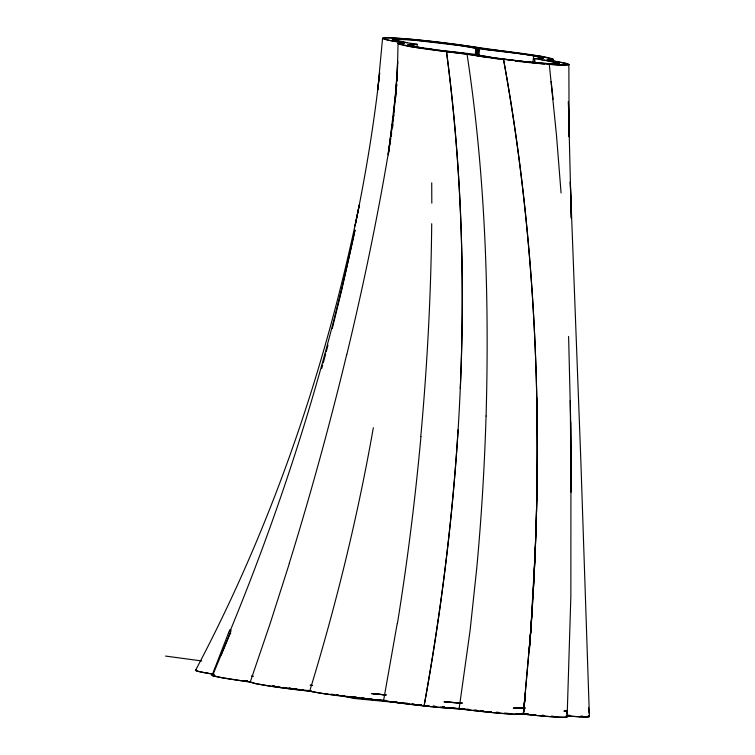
<?xml version="1.0" encoding="UTF-8"?>
<svg xmlns="http://www.w3.org/2000/svg" width="755" height="755" viewBox="0 0 755 755"><rect width="100%" height="100%" fill="white"/><g stroke="black" fill="none" stroke-linecap="round" stroke-linejoin="round"><path stroke-width="1.13" d="M571.101 492.156L570.695 422.177L568.609 336.456M565.467 63.278L568.864 64.524L569.147 136.778L568.411 101.557L571.28 218.138L570.299 181.955L580.784 458.993L589.41 716.372A49.83 2.435 6.6 0 1 579.396 716.769M431.709 223.735C431.02 294.761 427.217 365.75 420.78 436.494M544.44 64.005L487.249 57.427A53.152 2.595 6.6 0 1 473.696 55.275L410.191 46.555A53.794 2.624 6.6 0 1 404.331 42.95L398.036 43.469L397.168 80.842L397.64 61.391L395.403 99.415L396.762 79.322L393.327 117.469L396.762 84.362M486.088 416.024C489.448 295.12 485.229 173.659 467.015 53.964A53.794 2.624 6.6 0 1 410.201 46.555L398.036 43.469M478.566 55.813L478.764 48.858L478.359 55.738M529.255 651.81C544.553 454.425 539.145 254.68 503.585 59.645L503.547 59.645M460.295 388.504C465.127 276.122 461.371 163.25 446.498 51.699C475.074 269.12 463.145 490.552 424.093 705.897L424.017 705.887M478.764 55.861L479.01 48.915L466.599 46.48M532.275 609.795L529.104 651.782C544.723 454.425 538.957 254.68 503.585 59.645M477.887 55.634L478.189 48.726L477.651 55.766M570.94 468.232L570.856 596.176L567.147 716.552A49.83 2.435 6.6 0 1 523.451 714.126L530.784 630.831L535.455 546.299M533.408 588.655C536.909 525.14 538.041 461.484 536.701 397.885M477.736 55.776L478.189 48.726M458.115 429.793C452.311 522.413 440.656 614.608 424.093 705.897L424.168 705.906M565.486 63.307A53.152 2.595 6.6 0 0 556.341 61.485L547.035 59.947A53.794 2.624 6.6 0 0 541.165 56.342A53.794 2.624 6.6 0 0 484.342 48.933L477.66 47.631A53.152 2.595 6.6 0 0 464.117 45.47L458.889 44.724A54.332 2.652 6.6 0 0 435.984 41.827L430.039 41.157A53.218 2.595 6.6 0 0 407.181 38.92L389.552 37.797L382.577 38.146L377.726 89.921L379.661 72.961C374.046 124.358 365.514 175.396 355.029 226.019L359.286 205.001C326.386 366.6 272.819 524.48 195.536 670.346M476.962 55.615L477.528 48.584L476.877 55.54M475.725 55.247L476.282 48.311L475.593 55.351M530.784 630.831L523.29 714.107A49.83 2.435 6.6 0 1 459.115 708.766A49.83 2.425 6.6 0 1 383.559 700.631L326.103 694.005A49.83 2.435 6.6 0 1 309.673 691.118L303.991 690.504A49.349 2.407 6.6 0 1 282.436 687.871A50.104 2.454 6.6 0 1 258.031 684.087A49.349 2.407 6.6 0 1 250.641 682.209L222.14 677.763L212.561 675.593L230.86 631.501L230.039 631.142C283.455 501.499 325.754 367.213 355.01 230.058L341.751 289.892L332.285 328.5M476.632 55.257L477.188 48.509L476.471 55.408M475.235 55.049L475.829 48.207M455.926 708.634L464.712 709.473A49.349 2.407 6.6 0 0 486.456 711.956A50.104 2.444 6.6 0 0 512.853 714.154A49.349 2.407 6.6 0 0 522.318 714.277L523.29 714.107L525.395 693.439L523.375 714.117L525.555 693.467M396.715 84.494L388.287 154.879L393.732 115.034L388.183 153.227M566.675 714.032L567.033 710.568L564.212 711.116L567.071 710.681M532.87 62.741L533.7 55.804L524.432 54.313M459.125 708.766L470.082 630.548L476.735 568.298A1542.701 923.148 85 0 0 486.06 416.014M392.534 127.538L393.053 124.245M390.75 138.637C378.925 211.173 363.967 283.191 346.781 354.642M391.118 136.4L391.666 133.04M397.215 623.554L383.568 700.631L378.699 700.225A49.349 2.416 6.6 0 1 357.794 698.111A50.104 2.444 6.6 0 1 327.472 694.204M373.338 427.726C357.681 516.75 336.164 604.708 309.701 691.127L312.372 691.684A49.349 2.416 6.6 0 0 327.387 694.204M326.245 351.773L327.981 345.12M321.743 368.431L322.649 365.099M323.253 362.881L325.65 354.001M534.814 63.26L534.266 58.616L548.545 60.853A43.29 2.114 6.6 0 1 557.605 62.759L558.917 63.571L547.847 63.618L523.63 61.495L492.439 57.606L472.347 53.992L438.513 50.198M289.335 563.494L270.073 623.753L250.273 681.878L244.724 681.161A49.349 2.407 6.6 0 1 226.245 678.462M221.102 655.132L229.595 634.662M382.492 38.373L385.89 39.628A53.152 2.595 6.6 0 0 395.044 41.45L404.321 42.95L388.589 40.232L382.502 38.373L384.918 37.788A53.218 2.595 6.6 0 1 397.253 38.175L401.971 38.505M525.15 707.982L513.834 708.181M230.039 631.142L230.719 630.699M230.577 633.181L228.406 633.539L230.719 633.766M417.251 47.754L417.1 44.281L407.945 44.658L418.874 47.31M534.266 58.616L543.326 58.135L533.7 55.804M547.035 59.947L553.321 59.419L541.193 56.351M413.06 44.196L407.993 44.517L417.76 47.112L438.617 50.217A44.819 2.189 6.6 0 0 457.775 52.501L464.136 53.161M538.296 58.711C557.501 58.711 512.89 52.567 512.739 52.68A44.838 2.189 6.6 0 0 493.581 50.396L479.01 48.915M461.201 703.037L458.587 702.905A44.639 2.18 6.6 0 1 452.264 702.48L444.62 701.848L462.371 703.084M513.296 708.152L525.14 708.086A44.847 2.189 6.6 0 1 513.73 708.181M579.406 716.778L566.514 715.872M401.99 38.505C448.659 42.299 494.78 50.292 541.165 56.342M566.137 715.844L569.6 716.127A49.405 2.416 6.6 0 0 583.379 716.929A50.104 2.444 6.6 0 0 589.079 716.108M385.965 694.94L374.801 693.883A45.47 2.218 6.6 0 1 372.593 693.656M385.041 694.855L371.451 693.534M212.561 675.593L214.882 675.81M408.568 703.726L353.482 698.413L342.109 695.638M412.079 704.066L414.429 704.292M419.11 704.745L421.46 704.972M442.553 707.001L444.893 707.227M450.754 707.794L455.444 708.247M458.955 708.586L463.645 709.039M526.518 713.956L528.623 714.173M487.22 49.736L524.423 54.313M307.71 690.419L311.032 690.768M523.29 714.107L528.972 714.711A49.349 2.407 6.6 0 0 548.592 716.514M310.107 685.191L312.287 685.436M515.382 61.07L521.318 61.74A53.152 2.595 6.6 0 0 538.721 63.505L559.54 65.015L568.883 64.581M467.468 709.322L469.629 709.587M464.25 708.917L462.126 708.643A39.864 1.944 6.6 0 0 469.497 709.568M342.468 695.751L344.488 696.025M498.998 59.05L491.184 57.993M165.562 656.076L201.698 660.946M247.055 680.953L245.007 680.67A44.847 2.189 6.6 0 0 247.178 680.982M434.918 49.726L426.046 48.452M338.495 695.223L336.551 694.949A39.864 1.944 6.6 0 0 338.721 695.251M487.956 57.531L467.015 53.964M417.1 44.281L402.811 42.044A43.318 2.114 6.6 0 1 393.751 40.138L392.458 39.317L411.437 39.855L463.551 45.989M541.184 59.664L542.562 59.881M383.568 700.631L388.089 701.329A49.349 2.407 6.6 0 0 408.247 704.066A50.104 2.444 6.6 0 0 439.297 707.407M214.467 674.328L211.145 673.809A49.349 2.407 6.6 0 1 198.914 671.506A50.104 2.444 6.6 0 1 196.111 669.893M272.734 685.889L274.914 686.238A39.864 1.935 6.6 0 1 272.659 685.87M421.064 47.669L423.451 48.056M207.229 673.149L212.561 674.017L229.737 629.821L231.134 630.066M543.921 60.089L558.964 63.392M407.105 42.752L392.392 39.505A43.847 2.142 6.6 0 1 408.21 39.609A44.234 2.161 6.6 0 1 416.694 40.308A43.422 2.123 6.6 0 1 435.777 42.289A44.177 2.161 6.6 0 1 454.878 44.715L475.376 48.103M551.65 60.664L567.213 63.75A54.332 2.652 6.6 0 1 567.902 64.996L566.448 65.119A53.152 2.595 6.6 0 1 558.181 64.958L549.3 64.392L556.52 135.598L561.059 192.921M475.98 54.794L496.488 58.192A44.177 2.161 6.6 0 0 515.58 60.608A43.422 2.123 6.6 0 0 534.672 62.589A44.234 2.161 6.6 0 0 543.156 63.297A43.847 2.142 6.6 0 0 558.964 63.411M250.273 681.878L255.539 683.577L268.601 685.88A49.83 2.425 6.6 0 0 309.682 691.118M551.15 81.578L553.056 99.198M534.521 58.626L535.012 63.26M588.485 707.463L589.079 713.182M570.27 400.669L571.073 491.514L570.695 422.177M431.718 182.814L431.813 203.152M566.703 710.342A44.847 2.189 6.6 0 1 564.023 711.116M462.117 703.075A44.847 2.189 6.6 0 1 443.959 701.791M588.183 715.749A49.405 2.416 6.6 0 1 589.089 716.108M566.401 716.184A49.349 2.407 6.6 0 1 565.731 717.184A50.104 2.444 6.6 0 1 548.621 716.514M455.869 708.624A49.349 2.407 6.6 0 1 439.25 707.397M226.179 678.452A50.104 2.444 6.6 0 1 211.966 675.432A49.349 2.407 6.6 0 1 213.589 674.536M207.2 673.149A49.83 2.435 6.6 0 1 195.96 669.921M247.678 681.029A39.864 1.944 6.6 0 1 244.261 680.566M303.378 689.947A39.713 1.944 6.6 0 1 301.207 689.702A39.864 1.935 6.6 0 0 303.378 689.938M296.885 689.202A39.713 1.944 6.6 0 1 294.733 688.938M290.486 688.409A39.713 1.944 6.6 0 1 283.333 687.465M296.781 689.183A39.864 1.935 6.6 0 1 294.554 688.909M291.27 688.503A39.864 1.935 6.6 0 1 289.089 688.23M280.199 687.012A39.864 1.935 6.6 0 1 278 686.701M371.941 699.064A39.666 1.935 6.6 0 1 369.893 698.875M364.674 698.356A39.666 1.935 6.6 0 1 361.475 698.026M357.19 697.554A39.666 1.935 6.6 0 1 348.659 696.544A44.847 2.189 6.6 0 0 350.782 696.705M444.308 707.19A39.864 1.935 6.6 0 1 442.147 707.039M428.859 705.878A39.864 1.935 6.6 0 1 425.754 705.566M421.535 705.113A39.864 1.935 6.6 0 1 418.327 704.764M414.023 704.264A39.864 1.935 6.6 0 1 411.834 704M408.559 703.603A39.864 1.935 6.6 0 1 406.407 703.33M402.943 702.877A39.864 1.935 6.6 0 1 400.594 702.556M395.073 701.773A39.864 1.935 6.6 0 0 397.187 702.084A39.855 1.944 6.6 0 1 395.327 701.82M421.394 705.113A39.855 1.944 6.6 0 1 418.043 704.736M409.314 703.698A39.855 1.944 6.6 0 1 401.047 702.622M428.934 705.897A39.571 1.935 6.6 0 1 426.83 705.689M444.365 707.208A40.27 1.972 6.6 0 1 442.222 707.058M435.012 706.472A40.27 1.972 6.6 0 1 433.049 706.293M499.13 712.56A39.864 1.944 6.6 0 1 496.828 712.38M491.354 711.908A39.864 1.944 6.6 0 1 487.956 711.587A39.571 1.925 6.6 0 0 490.929 711.871M483.738 711.172A39.864 1.944 6.6 0 1 480.482 710.823A40.289 1.972 6.6 0 0 483.747 711.172M477.207 710.464A39.864 1.944 6.6 0 1 473.876 710.087M477.273 710.483A40.289 1.972 6.6 0 1 475.084 710.238M498.479 712.512A39.571 1.925 6.6 0 1 496.677 712.371M544.478 715.57A39.864 1.944 6.6 0 1 542.213 715.4A40.326 1.972 6.6 0 0 544.383 715.561A44.847 2.189 6.6 0 1 542.307 715.372M535.276 714.815A39.864 1.944 6.6 0 1 532.964 714.598M528.547 714.164A39.864 1.944 6.6 0 1 525.386 713.834M534.757 714.768A40.326 1.972 6.6 0 1 532.766 714.579M570.355 715.504A39.864 1.944 6.6 0 1 567.939 715.362M420.96 436.541A2017.605 1380.829 85.2 0 1 397.394 623.63M346.677 354.633A2456.166 1715.879 -67.3 0 1 289.24 563.466M361.824 698.054A39.864 1.944 6.6 0 0 363.976 698.281A44.847 2.189 6.6 0 1 361.239 697.988M357.445 697.573A39.864 1.944 6.6 0 1 348.753 696.554M344.535 696.025A39.864 1.944 6.6 0 1 342.185 695.714M333.238 694.468A39.864 1.944 6.6 0 1 331.152 694.156M253.529 676.235A44.847 2.189 6.6 0 1 251.547 675.97M312.617 685.474A44.847 2.189 6.6 0 1 310.447 685.229M386.4 694.977A44.847 2.189 6.6 0 1 371.384 693.524M582.737 716.146A44.847 2.189 6.6 0 1 580.746 716.108M570.516 715.532A44.847 2.189 6.6 0 1 567.996 715.334M553.188 716.24A44.847 2.189 6.6 0 1 551.358 716.117M535.833 714.759A44.847 2.189 6.6 0 1 533.804 714.56M524.385 713.711A44.847 2.189 6.6 0 1 515.486 713.843M508.37 713.39A44.847 2.189 6.6 0 1 504.416 713.079M499.074 712.607A44.847 2.189 6.6 0 1 496.309 712.352M491.269 711.852A44.847 2.189 6.6 0 1 489.089 711.625M464.278 708.662A44.847 2.189 6.6 0 1 448.81 707.794M444.261 707.407A44.847 2.189 6.6 0 1 440.41 707.048M421.781 705.057A44.847 2.189 6.6 0 1 419.497 704.783M386.456 700.565A44.847 2.189 6.6 0 1 375.282 699.526M371.781 699.168A44.847 2.189 6.6 0 1 367.421 698.696M357.115 697.497A44.847 2.189 6.6 0 1 354.85 697.224M310.994 690.891A44.847 2.189 6.6 0 1 289.231 688.192M477.858 48.66L477.349 55.7L477.858 48.66M433.172 706.293A39.864 1.935 6.6 0 0 436.522 706.586A44.847 2.189 6.6 0 1 433.181 706.321"/></g></svg>
